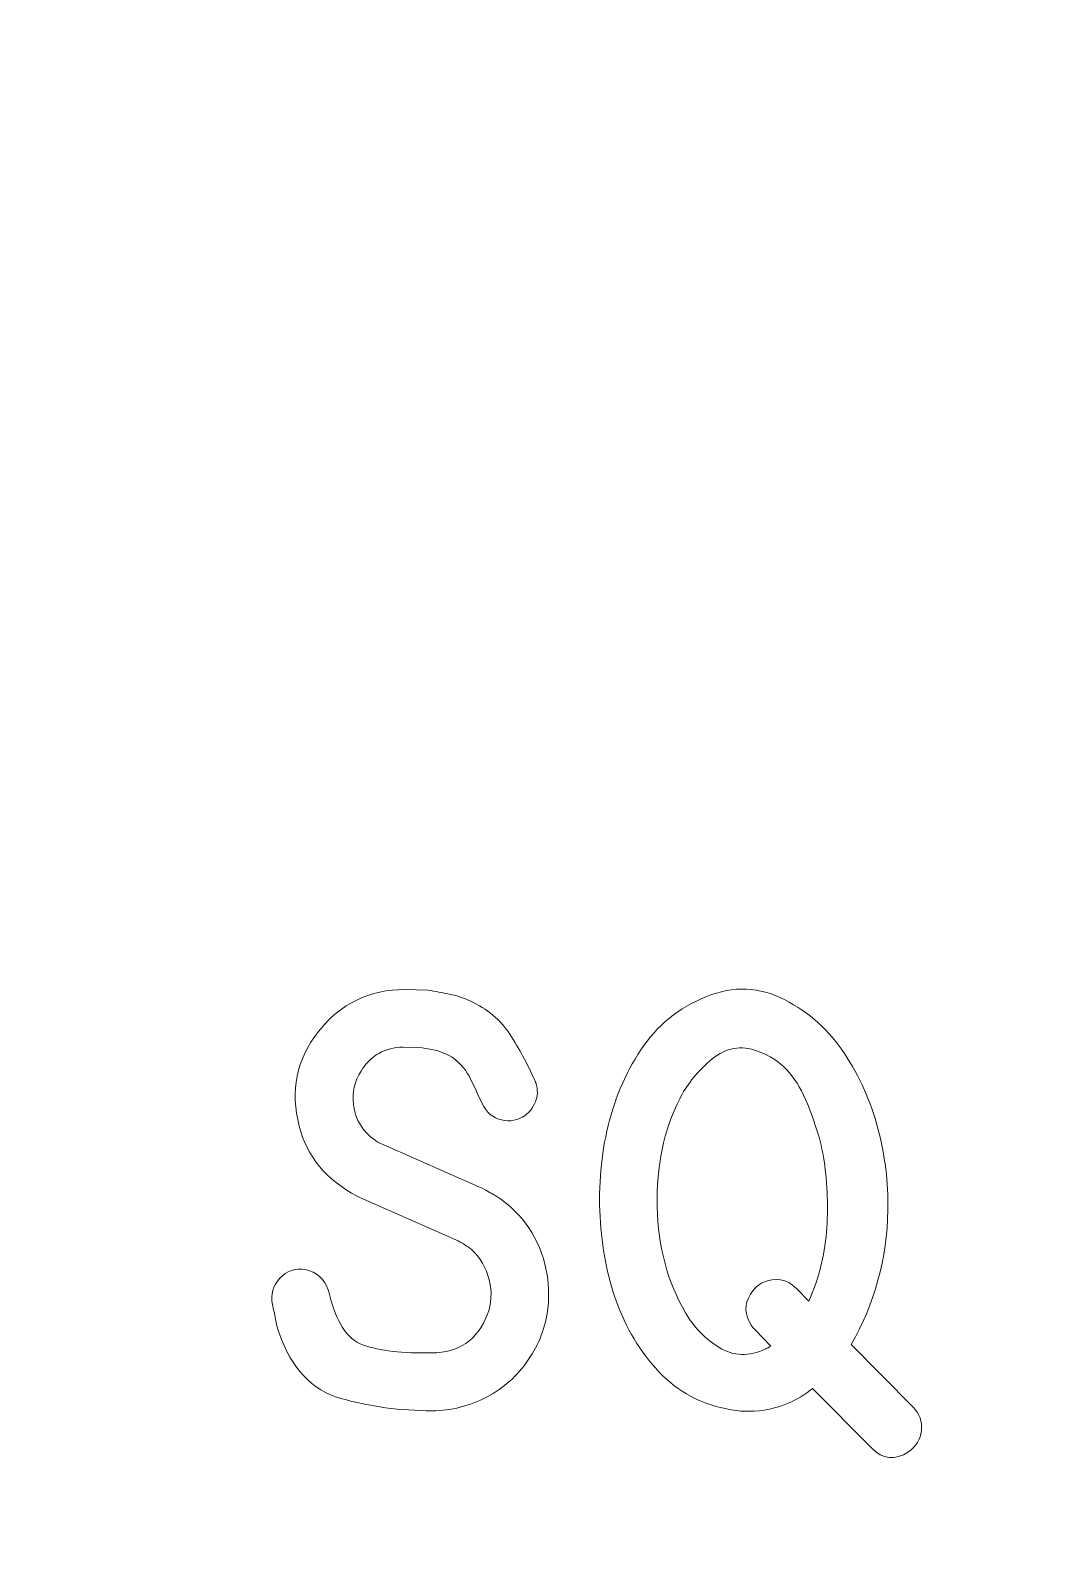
# Model space of a CAD drawing. Header units: millimetres. Extents: x -86 to 60, y -135 to 365.
# Drawn here: x -51.63 to -44.79, y 223.8 to 234.04 of the extents above; entities that cross this region are included whole.
import ezdxf

# ---------------------------------------------------------------- set-up
doc = ezdxf.new("R2010")
doc.units = ezdxf.units.MM
doc.header["$MEASUREMENT"] = 0
doc.layers.add('Cuts', color=7, linetype='Continuous', plot=False)
doc.layers.add('Engrave', color=7, linetype='Continuous')

msp = doc.modelspace()

# ---------------------------------------------------------------- linework, layer by layer
at = {"layer": 'Cuts', "color": 250, "lineweight": 9}
msp.add_open_spline([(57.4748, 154.4568), (57.8729, 154.4566), (58.2545, 154.2982), (58.5358, 154.0166), (58.5358, 154.0166), (58.8172, 153.7349), (58.975, 153.3549), (58.9748, 152.9568), (58.9748, 152.9568), (58.9748, 152.9568), (58.9748, 148.9068), (58.9748, 148.9068), (58.9748, 148.9068), (58.9745, 148.5088), (58.8162, 148.1271), (58.5345, 147.8458), (58.5345, 147.8458), (58.2528, 147.5645), (57.8729, 147.4066), (57.4748, 147.4068), (57.4748, 147.4068), (57.4748, 147.4068), (50.5123, 147.4068), (50.5123, 147.4068), (50.5123, 147.4068), (50.1147, 147.4071), (49.7333, 147.2494), (49.452, 146.9685), (49.452, 146.9685), (49.1707, 146.6875), (49.0125, 146.3044), (49.0123, 145.9068), (49.0123, 145.9068), (49.0123, 145.9068), (49.0123, 129.4193), (49.0123, 129.4193), (49.0123, 129.4193), (49.012, 129.0213), (48.8537, 128.6396), (48.572, 128.3583), (48.572, 128.3583), (48.2903, 128.077), (47.9104, 127.9191), (47.5123, 127.9193), (47.5123, 127.9193), (47.5123, 127.9193), (-74.0127, 127.9193), (-74.0127, 127.9193), (-74.0127, 127.9193), (-74.4108, 127.9196), (-74.7925, 128.078), (-75.0738, 128.3596), (-75.0738, 128.3596), (-75.3551, 128.6413), (-75.513, 129.0213), (-75.5127, 129.4193), (-75.5127, 129.4193), (-75.5127, 129.4193), (-75.5127, 160.4568), (-75.5127, 160.4568), (-75.5127, 160.4568), (-75.5117, 162.0471), (-76.1425, 163.5727), (-77.2663, 164.6979), (-77.2663, 164.6979), (-78.3901, 165.8231), (-79.9224, 166.4558), (-81.5127, 166.4568), (-81.5127, 166.4568), (-81.5127, 166.4568), (-83.9752, 166.4568), (-83.9752, 166.4568), (-83.9752, 166.4568), (-84.3733, 166.4571), (-84.755, 166.6155), (-85.0363, 166.8971), (-85.0363, 166.8971), (-85.3176, 167.1788), (-85.4755, 167.5588), (-85.4752, 167.9568), (-85.4752, 167.9568), (-85.4752, 167.9568), (-85.4752, 210.1068), (-85.4752, 210.1068), (-85.4752, 210.1068), (-85.475, 210.5049), (-85.3166, 210.8866), (-85.0349, 211.1679), (-85.0349, 211.1679), (-84.7533, 211.4492), (-84.3733, 211.6071), (-83.9752, 211.6068), (-83.9752, 211.6068), (-83.9752, 211.6068), (-81.5127, 211.6068), (-81.5127, 211.6068), (-81.5127, 211.6068), (-79.9224, 211.6058), (-78.3969, 212.2366), (-77.2716, 213.3604), (-77.2716, 213.3604), (-76.1464, 214.4842), (-75.5137, 216.0166), (-75.5127, 217.6068), (-75.5127, 217.6068), (-75.5127, 217.6068), (-75.5127, 248.6443), (-75.5127, 248.6443), (-75.5127, 248.6443), (-75.5125, 249.0424), (-75.3541, 249.4241), (-75.0724, 249.7054), (-75.0724, 249.7054), (-74.7908, 249.9867), (-74.4108, 250.1446), (-74.0127, 250.1443), (-74.0127, 250.1443), (-74.0127, 250.1443), (47.5123, 250.1443), (47.5123, 250.1443), (47.5123, 250.1443), (47.9104, 250.1441), (48.292, 249.9857), (48.5733, 249.7041), (48.5733, 249.7041), (48.8547, 249.4224), (49.0125, 249.0424), (49.0123, 248.6443), (49.0123, 248.6443), (49.0123, 248.6443), (49.0123, 217.6068), (49.0123, 217.6068), (49.0123, 217.6068), (49.0113, 216.0166), (49.6421, 214.491), (50.7659, 213.3658), (50.7659, 213.3658), (51.8897, 212.2406), (53.422, 211.6079), (55.0123, 211.6068), (55.0123, 211.6068), (55.0123, 211.6068), (57.4748, 211.6068), (57.4748, 211.6068), (57.4748, 211.6068), (57.8729, 211.6066), (58.2545, 211.4482), (58.5358, 211.1666), (58.5358, 211.1666), (58.8172, 210.8849), (58.975, 210.5049), (58.9748, 210.1068), (58.9748, 210.1068), (58.9748, 210.1068), (58.9748, 167.9568), (58.9748, 167.9568), (58.9748, 167.9568), (58.9745, 167.5588), (58.8162, 167.1771), (58.5345, 166.8958), (58.5345, 166.8958), (58.2528, 166.6145), (57.8729, 166.4566), (57.4748, 166.4568), (57.4748, 166.4568), (57.4748, 166.4568), (55.0123, 166.4568), (55.0123, 166.4568), (55.0123, 166.4568), (53.422, 166.4579), (51.8964, 165.8271), (50.7712, 164.7033), (50.7712, 164.7033), (49.646, 163.5795), (49.0133, 162.0471), (49.0123, 160.4568), (49.0123, 160.4568), (49.0123, 160.4568), (49.0123, 155.9568), (49.0123, 155.9568), (49.0123, 155.9568), (49.012, 155.5593), (49.1697, 155.1779), (49.4507, 154.8966), (49.4507, 154.8966), (49.7316, 154.6153), (50.1147, 154.4571), (50.5123, 154.4568), (50.5123, 154.4568), (50.5123, 154.4568), (57.4748, 154.4568), (57.4748, 154.4568)], degree=3, knots=[0, 0, 0, 0, 0.0204082, 0.0204082, 0.0204082, 0.0204082, 0.0408163, 0.0408163, 0.0408163, 0.0408163, 0.0612245, 0.0612245, 0.0612245, 0.0612245, 0.0816327, 0.0816327, 0.0816327, 0.0816327, 0.1020408, 0.1020408, 0.1020408, 0.1020408, 0.122449, 0.122449, 0.122449, 0.122449, 0.1428571, 0.1428571, 0.1428571, 0.1428571, 0.1632653, 0.1632653, 0.1632653, 0.1632653, 0.1836735, 0.1836735, 0.1836735, 0.1836735, 0.2040816, 0.2040816, 0.2040816, 0.2040816, 0.2244898, 0.2244898, 0.2244898, 0.2244898, 0.244898, 0.244898, 0.244898, 0.244898, 0.2653061, 0.2653061, 0.2653061, 0.2653061, 0.2857143, 0.2857143, 0.2857143, 0.2857143, 0.3061224, 0.3061224, 0.3061224, 0.3061224, 0.3265306, 0.3265306, 0.3265306, 0.3265306, 0.3469388, 0.3469388, 0.3469388, 0.3469388, 0.3673469, 0.3673469, 0.3673469, 0.3673469, 0.3877551, 0.3877551, 0.3877551, 0.3877551, 0.4081633, 0.4081633, 0.4081633, 0.4081633, 0.4285714, 0.4285714, 0.4285714, 0.4285714, 0.4489796, 0.4489796, 0.4489796, 0.4489796, 0.4693878, 0.4693878, 0.4693878, 0.4693878, 0.4897959, 0.4897959, 0.4897959, 0.4897959, 0.5102041, 0.5102041, 0.5102041, 0.5102041, 0.5306122, 0.5306122, 0.5306122, 0.5306122, 0.5510204, 0.5510204, 0.5510204, 0.5510204, 0.5714286, 0.5714286, 0.5714286, 0.5714286, 0.5918367, 0.5918367, 0.5918367, 0.5918367, 0.6122449, 0.6122449, 0.6122449, 0.6122449, 0.6326531, 0.6326531, 0.6326531, 0.6326531, 0.6530612, 0.6530612, 0.6530612, 0.6530612, 0.6734694, 0.6734694, 0.6734694, 0.6734694, 0.6938776, 0.6938776, 0.6938776, 0.6938776, 0.7142857, 0.7142857, 0.7142857, 0.7142857, 0.7346939, 0.7346939, 0.7346939, 0.7346939, 0.755102, 0.755102, 0.755102, 0.755102, 0.7755102, 0.7755102, 0.7755102, 0.7755102, 0.7959184, 0.7959184, 0.7959184, 0.7959184, 0.8163265, 0.8163265, 0.8163265, 0.8163265, 0.8367347, 0.8367347, 0.8367347, 0.8367347, 0.8571429, 0.8571429, 0.8571429, 0.8571429, 0.877551, 0.877551, 0.877551, 0.877551, 0.8979592, 0.8979592, 0.8979592, 0.8979592, 0.9183673, 0.9183673, 0.9183673, 0.9183673, 0.9387755, 0.9387755, 0.9387755, 0.9387755, 0.9591837, 0.9591837, 0.9591837, 0.9591837, 1, 1, 1, 1], dxfattribs=at)
at = {"layer": 'Engrave', "color": 240, "lineweight": 9}
for points, knots in [([(-48.631, 226.305), (-48.631, 226.305), (-48.6089, 226.2956), (-48.6089, 226.2956), (-48.6089, 226.2956), (-48.6089, 226.2956), (-48.584, 226.2833), (-48.584, 226.2833), (-48.584, 226.2833), (-48.584, 226.2833), (-48.5619, 226.2706), (-48.5619, 226.2706), (-48.5619, 226.2706), (-48.5558, 226.2659), (-48.5482, 226.2617), (-48.5407, 226.2575), (-48.5407, 226.2575), (-48.5327, 226.2537), (-48.5252, 226.249), (-48.5177, 226.2448), (-48.5177, 226.2448), (-48.3361, 226.1253), (-48.2232, 225.9597), (-48.1804, 225.7485), (-48.1804, 225.7485), (-48.164, 225.6658), (-48.1602, 225.5806), (-48.1691, 225.4936), (-48.1691, 225.4936), (-48.1842, 225.3685), (-48.2279, 225.2532), (-48.3008, 225.1469), (-48.3008, 225.1469), (-48.3737, 225.0406), (-48.4655, 224.9588), (-48.5755, 224.9009), (-48.5755, 224.9009), (-48.6941, 224.8384), (-48.8168, 224.8073), (-48.9438, 224.8073), (-48.9438, 224.8073), (-49.1569, 224.8073), (-49.3601, 224.8346), (-49.5544, 224.8892), (-49.5544, 224.8892), (-49.7482, 224.9437), (-49.8864, 225.09), (-49.9688, 225.328), (-49.9688, 225.328), (-49.98, 225.3586), (-49.988, 225.3896), (-49.9937, 225.4216), (-49.9937, 225.4216), (-49.9993, 225.4541), (-50.0059, 225.4861), (-50.013, 225.5185), (-50.013, 225.5185), (-50.0266, 225.5844), (-50.0106, 225.6427), (-49.964, 225.6935), (-49.964, 225.6935), (-49.918, 225.7438), (-49.8601, 225.7631), (-49.7914, 225.7514), (-49.7914, 225.7514), (-49.7185, 225.7363), (-49.6682, 225.6916), (-49.6395, 225.6164), (-49.6395, 225.6164), (-49.6395, 225.6164), (-49.6353, 225.6037), (-49.6353, 225.6037), (-49.6353, 225.6037), (-49.5915, 225.4042), (-49.5144, 225.2852), (-49.4048, 225.2467), (-49.4048, 225.2467), (-49.2947, 225.2081), (-49.1423, 225.1907), (-48.9466, 225.1944), (-48.9466, 225.1944), (-48.7665, 225.1944), (-48.6428, 225.2791), (-48.5755, 225.448), (-48.5755, 225.448), (-48.5464, 225.5232), (-48.5417, 225.6018), (-48.5619, 225.6832), (-48.5619, 225.6832), (-48.5821, 225.7641), (-48.6221, 225.8323), (-48.6818, 225.8864), (-48.6818, 225.8864), (-48.7086, 225.9094), (-48.7434, 225.9306), (-48.7867, 225.9508), (-48.7867, 225.9508), (-48.7867, 225.9508), (-49.4245, 226.2307), (-49.4245, 226.2307), (-49.4245, 226.2307), (-49.4245, 226.2307), (-49.4452, 226.242), (-49.4452, 226.242), (-49.4452, 226.242), (-49.6541, 226.352), (-49.7834, 226.5086), (-49.8338, 226.7118), (-49.8338, 226.7118), (-49.8954, 226.947), (-49.8526, 227.1578), (-49.7049, 227.345), (-49.7049, 227.345), (-49.5577, 227.5317), (-49.3639, 227.6253), (-49.1244, 227.6253), (-49.1244, 227.6253), (-49.1244, 227.6253), (-48.9725, 227.6211), (-48.9725, 227.6211), (-48.9725, 227.6211), (-48.9231, 227.6121), (-48.8751, 227.6032), (-48.8295, 227.5943), (-48.8295, 227.5943), (-48.7834, 227.5858), (-48.7369, 227.5707), (-48.6903, 227.5496), (-48.6903, 227.5496), (-48.5746, 227.4955), (-48.4857, 227.4207), (-48.4241, 227.3261), (-48.4241, 227.3261), (-48.3625, 227.2316), (-48.3069, 227.1291), (-48.2576, 227.019), (-48.2576, 227.019), (-48.2529, 227.0086), (-48.2486, 226.9969), (-48.2449, 226.9832), (-48.2449, 226.9832), (-48.235, 226.9381), (-48.2397, 226.8972), (-48.259, 226.8605), (-48.259, 226.8605), (-48.2698, 226.8374), (-48.2815, 226.82), (-48.2933, 226.8083), (-48.2933, 226.8083), (-48.3051, 226.796), (-48.3149, 226.788), (-48.322, 226.7833), (-48.322, 226.7833), (-48.37, 226.7495), (-48.4222, 226.7391), (-48.4791, 226.7532), (-48.4791, 226.7532), (-48.5365, 226.7659), (-48.5798, 226.8026), (-48.6103, 226.8633), (-48.6103, 226.8633), (-48.6343, 226.9165), (-48.6597, 226.971), (-48.6865, 227.0265), (-48.6865, 227.0265), (-48.7138, 227.082), (-48.7519, 227.1281), (-48.8004, 227.1653), (-48.8004, 227.1653), (-48.8206, 227.1799), (-48.8403, 227.1907), (-48.8592, 227.1973), (-48.8592, 227.1973), (-48.878, 227.2043), (-48.8987, 227.2118), (-48.9217, 227.2203), (-48.9217, 227.2203), (-48.9217, 227.2203), (-49.0111, 227.2354), (-49.0111, 227.2354), (-49.0111, 227.2354), (-49.0111, 227.2354), (-49.1381, 227.2396), (-49.1381, 227.2396), (-49.1381, 227.2396), (-49.2613, 227.2377), (-49.3554, 227.1846), (-49.4203, 227.0797), (-49.4203, 227.0797), (-49.4645, 227.0124), (-49.481, 226.9376), (-49.4702, 226.8548), (-49.4702, 226.8548), (-49.4575, 226.7532), (-49.4095, 226.6742), (-49.3267, 226.6178), (-49.3267, 226.6178), (-49.3229, 226.6154), (-49.3192, 226.6121), (-49.3145, 226.6088), (-49.3145, 226.6088), (-49.3098, 226.606), (-49.3046, 226.6027), (-49.2994, 226.5999), (-49.2994, 226.5999), (-49.2994, 226.5999), (-49.2839, 226.5933), (-49.2839, 226.5933), (-49.2839, 226.5933), (-49.2839, 226.5933), (-49.2674, 226.5863), (-49.2674, 226.5863), (-49.2674, 226.5863), (-49.2674, 226.5863), (-48.631, 226.305), (-48.631, 226.305)], [0, 0, 0, 0, 0.0181818, 0.0181818, 0.0181818, 0.0181818, 0.0363636, 0.0363636, 0.0363636, 0.0363636, 0.0545455, 0.0545455, 0.0545455, 0.0545455, 0.0727273, 0.0727273, 0.0727273, 0.0727273, 0.0909091, 0.0909091, 0.0909091, 0.0909091, 0.1090909, 0.1090909, 0.1090909, 0.1090909, 0.1272727, 0.1272727, 0.1272727, 0.1272727, 0.1454545, 0.1454545, 0.1454545, 0.1454545, 0.1636364, 0.1636364, 0.1636364, 0.1636364, 0.1818182, 0.1818182, 0.1818182, 0.1818182, 0.2, 0.2, 0.2, 0.2, 0.2181818, 0.2181818, 0.2181818, 0.2181818, 0.2363636, 0.2363636, 0.2363636, 0.2363636, 0.2545455, 0.2545455, 0.2545455, 0.2545455, 0.2727273, 0.2727273, 0.2727273, 0.2727273, 0.2909091, 0.2909091, 0.2909091, 0.2909091, 0.3090909, 0.3090909, 0.3090909, 0.3090909, 0.3272727, 0.3272727, 0.3272727, 0.3272727, 0.3454545, 0.3454545, 0.3454545, 0.3454545, 0.3636364, 0.3636364, 0.3636364, 0.3636364, 0.3818182, 0.3818182, 0.3818182, 0.3818182, 0.4, 0.4, 0.4, 0.4, 0.4181818, 0.4181818, 0.4181818, 0.4181818, 0.4363636, 0.4363636, 0.4363636, 0.4363636, 0.4545455, 0.4545455, 0.4545455, 0.4545455, 0.4727273, 0.4727273, 0.4727273, 0.4727273, 0.4909091, 0.4909091, 0.4909091, 0.4909091, 0.5090909, 0.5090909, 0.5090909, 0.5090909, 0.5272727, 0.5272727, 0.5272727, 0.5272727, 0.5454545, 0.5454545, 0.5454545, 0.5454545, 0.5636364, 0.5636364, 0.5636364, 0.5636364, 0.5818182, 0.5818182, 0.5818182, 0.5818182, 0.6, 0.6, 0.6, 0.6, 0.6181818, 0.6181818, 0.6181818, 0.6181818, 0.6363636, 0.6363636, 0.6363636, 0.6363636, 0.6545455, 0.6545455, 0.6545455, 0.6545455, 0.6727273, 0.6727273, 0.6727273, 0.6727273, 0.6909091, 0.6909091, 0.6909091, 0.6909091, 0.7090909, 0.7090909, 0.7090909, 0.7090909, 0.7272727, 0.7272727, 0.7272727, 0.7272727, 0.7454545, 0.7454545, 0.7454545, 0.7454545, 0.7636364, 0.7636364, 0.7636364, 0.7636364, 0.7818182, 0.7818182, 0.7818182, 0.7818182, 0.8, 0.8, 0.8, 0.8, 0.8181818, 0.8181818, 0.8181818, 0.8181818, 0.8363636, 0.8363636, 0.8363636, 0.8363636, 0.8545455, 0.8545455, 0.8545455, 0.8545455, 0.8727273, 0.8727273, 0.8727273, 0.8727273, 0.8909091, 0.8909091, 0.8909091, 0.8909091, 0.9090909, 0.9090909, 0.9090909, 0.9090909, 0.9272727, 0.9272727, 0.9272727, 0.9272727, 0.9454545, 0.9454545, 0.9454545, 0.9454545, 0.9636364, 0.9636364, 0.9636364, 0.9636364, 1, 1, 1, 1]), ([(-45.893, 226.1507), (-45.9001, 225.8229), (-45.9819, 225.5228), (-46.1381, 225.2509), (-46.1381, 225.2509), (-46.1381, 225.2509), (-45.7246, 224.8309), (-45.7246, 224.8309), (-45.7246, 224.8309), (-45.6804, 224.7876), (-45.6621, 224.7354), (-45.6687, 224.6752), (-45.6687, 224.6752), (-45.6757, 224.6145), (-45.7049, 224.5665), (-45.7561, 224.5317), (-45.7561, 224.5317), (-45.8455, 224.4729), (-45.9274, 224.4814), (-46.0017, 224.558), (-46.0017, 224.558), (-46.0017, 224.558), (-46.3972, 224.956), (-46.3972, 224.956), (-46.3972, 224.956), (-46.401, 224.9531), (-46.4043, 224.9508), (-46.4076, 224.9484), (-46.4076, 224.9484), (-46.4109, 224.9461), (-46.4137, 224.9442), (-46.4165, 224.9423), (-46.4165, 224.9423), (-46.4687, 224.9019), (-46.5242, 224.8708), (-46.583, 224.8487), (-46.583, 224.8487), (-46.6752, 224.8144), (-46.7665, 224.7998), (-46.8573, 224.8045), (-46.8573, 224.8045), (-46.8723, 224.8045), (-46.8883, 224.8059), (-46.9057, 224.8087), (-46.9057, 224.8087), (-47.107, 224.836), (-47.2721, 224.9146), (-47.402, 225.0435), (-47.402, 225.0435), (-47.5313, 225.1728), (-47.631, 225.329), (-47.7006, 225.5129), (-47.7006, 225.5129), (-47.7641, 225.6747), (-47.8032, 225.8595), (-47.8178, 226.0674), (-47.8178, 226.0674), (-47.8328, 226.2753), (-47.8182, 226.479), (-47.7745, 226.678), (-47.7745, 226.678), (-47.7307, 226.8769), (-47.655, 227.058), (-47.5473, 227.2217), (-47.5473, 227.2217), (-47.4391, 227.3849), (-47.2928, 227.5039), (-47.108, 227.5783), (-47.108, 227.5783), (-46.9264, 227.6512), (-46.7519, 227.6441), (-46.5854, 227.5576), (-46.5854, 227.5576), (-46.4184, 227.4715), (-46.2844, 227.3515), (-46.1837, 227.1982), (-46.1837, 227.1982), (-46.0826, 227.043), (-46.0083, 226.8755), (-45.9603, 226.6959), (-45.9603, 226.6959), (-45.9123, 226.5162), (-45.8902, 226.3346), (-45.893, 226.1507)], [0, 0, 0, 0, 0.0454545, 0.0454545, 0.0454545, 0.0454545, 0.0909091, 0.0909091, 0.0909091, 0.0909091, 0.1363636, 0.1363636, 0.1363636, 0.1363636, 0.1818182, 0.1818182, 0.1818182, 0.1818182, 0.2272727, 0.2272727, 0.2272727, 0.2272727, 0.2727273, 0.2727273, 0.2727273, 0.2727273, 0.3181818, 0.3181818, 0.3181818, 0.3181818, 0.3636364, 0.3636364, 0.3636364, 0.3636364, 0.4090909, 0.4090909, 0.4090909, 0.4090909, 0.4545455, 0.4545455, 0.4545455, 0.4545455, 0.5, 0.5, 0.5, 0.5, 0.5454545, 0.5454545, 0.5454545, 0.5454545, 0.5909091, 0.5909091, 0.5909091, 0.5909091, 0.6363636, 0.6363636, 0.6363636, 0.6363636, 0.6818182, 0.6818182, 0.6818182, 0.6818182, 0.7272727, 0.7272727, 0.7272727, 0.7272727, 0.7727273, 0.7727273, 0.7727273, 0.7727273, 0.8181818, 0.8181818, 0.8181818, 0.8181818, 0.8636364, 0.8636364, 0.8636364, 0.8636364, 0.9090909, 0.9090909, 0.9090909, 0.9090909, 1, 1, 1, 1]), ([(-46.7829, 225.3487), (-46.7938, 225.36), (-46.8022, 225.3699), (-46.8079, 225.3793), (-46.8079, 225.3793), (-46.8535, 225.448), (-46.8554, 225.5176), (-46.8135, 225.5872), (-46.8135, 225.5872), (-46.7914, 225.6229), (-46.7637, 225.6488), (-46.7307, 225.6643), (-46.7307, 225.6643), (-46.647, 225.7029), (-46.5722, 225.6902), (-46.5059, 225.6258), (-46.5059, 225.6258), (-46.5059, 225.6258), (-46.4231, 225.5402), (-46.4231, 225.5402), (-46.4231, 225.5402), (-46.3573, 225.6864), (-46.3178, 225.8403), (-46.3046, 226.0011), (-46.3046, 226.0011), (-46.2919, 226.1625), (-46.2971, 226.3219), (-46.3201, 226.479), (-46.3201, 226.479), (-46.3413, 226.6159), (-46.3869, 226.7622), (-46.4579, 226.9179), (-46.4579, 226.9179), (-46.5285, 227.0736), (-46.6376, 227.1742), (-46.7858, 227.2203), (-46.7858, 227.2203), (-46.8958, 227.2532), (-46.9965, 227.2288), (-47.0868, 227.1469), (-47.0868, 227.1469), (-47.1771, 227.0656), (-47.2444, 226.9809), (-47.2872, 226.8934), (-47.2872, 226.8934), (-47.394, 226.6822), (-47.4438, 226.4419), (-47.4377, 226.1723), (-47.4377, 226.1723), (-47.4311, 225.9023), (-47.3676, 225.6658), (-47.2472, 225.4616), (-47.2472, 225.4616), (-47.1922, 225.3661), (-47.1169, 225.289), (-47.0219, 225.2302), (-47.0219, 225.2302), (-46.9269, 225.1714), (-46.8229, 225.1681), (-46.71, 225.2208), (-46.71, 225.2208), (-46.7006, 225.226), (-46.6898, 225.2321), (-46.6766, 225.2387), (-46.6766, 225.2387), (-46.6766, 225.2387), (-46.7829, 225.3487), (-46.7829, 225.3487)], [0, 0, 0, 0, 0.0555556, 0.0555556, 0.0555556, 0.0555556, 0.1111111, 0.1111111, 0.1111111, 0.1111111, 0.1666667, 0.1666667, 0.1666667, 0.1666667, 0.2222222, 0.2222222, 0.2222222, 0.2222222, 0.2777778, 0.2777778, 0.2777778, 0.2777778, 0.3333333, 0.3333333, 0.3333333, 0.3333333, 0.3888889, 0.3888889, 0.3888889, 0.3888889, 0.4444444, 0.4444444, 0.4444444, 0.4444444, 0.5, 0.5, 0.5, 0.5, 0.5555556, 0.5555556, 0.5555556, 0.5555556, 0.6111111, 0.6111111, 0.6111111, 0.6111111, 0.6666667, 0.6666667, 0.6666667, 0.6666667, 0.7222222, 0.7222222, 0.7222222, 0.7222222, 0.7777778, 0.7777778, 0.7777778, 0.7777778, 0.8333333, 0.8333333, 0.8333333, 0.8333333, 0.8888889, 0.8888889, 0.8888889, 0.8888889, 1, 1, 1, 1])]:
    msp.add_open_spline(points, degree=3, knots=knots, dxfattribs=at)

doc.saveas('drawing.dxf')
